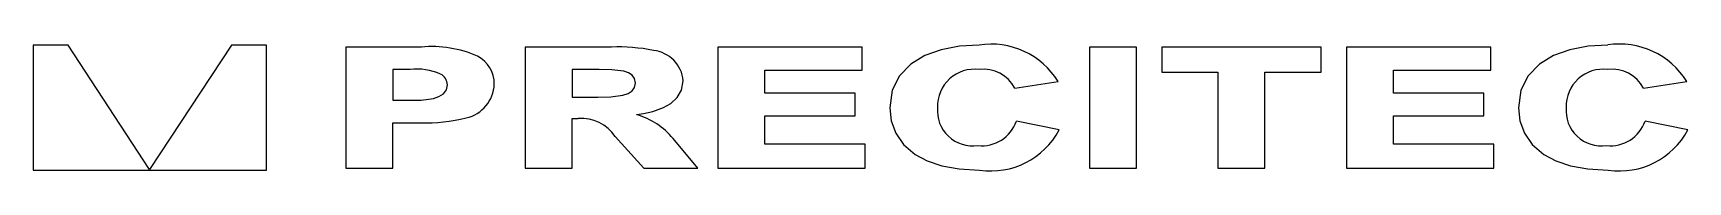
# Model space of a CAD drawing. Header units: millimetres. Extents: x 77.5 to 143.8, y 162.7 to 167.8.
import ezdxf

# ---------------------------------------------------------------- set-up
doc = ezdxf.new("R2010")
doc.units = ezdxf.units.MM
doc.linetypes.add('SLD-DURCHGEHEND', pattern=[0])
doc.layers.get('0').update_dxf_attribs({"linetype": 'CONTINUOUS'})

msp = doc.modelspace()

# ---------------------------------------------------------------- linework, layer by layer
at = {"color": 7, "linetype": 'SLD-DURCHGEHEND'}
for p, q in [((77.535, 167.743), (77.535, 162.736)), ((78.94, 167.743), (77.535, 167.743)), ((82.196, 162.752), (78.94, 167.743)), ((85.476, 167.743), (82.196, 162.752)), ((86.87, 167.743), (85.476, 167.743)), ((86.87, 162.736), (86.87, 167.743)), ((93.074, 167.661), (90.052, 167.661)), ((90.052, 167.661), (90.052, 162.817)), ((100.679, 167.661), (97.226, 167.661)), ((97.226, 167.661), (97.226, 162.817)), ((110.71, 167.661), (104.934, 167.661)), ((104.934, 167.661), (104.934, 162.817)), ((110.71, 166.734), (110.71, 167.661)), ((121.698, 167.661), (119.817, 167.661)), ((119.817, 167.661), (119.817, 162.817)), ((121.698, 162.817), (121.698, 167.661)), ((122.705, 167.661), (122.705, 166.66)), ((129.088, 167.661), (122.705, 167.661)), ((129.088, 166.66), (129.088, 167.661)), ((135.871, 167.661), (130.095, 167.661)), ((130.095, 167.661), (130.095, 162.817)), ((135.871, 166.734), (135.871, 167.661)), ((92.621, 166.761), (91.933, 166.761)), ((91.933, 166.761), (91.933, 165.53)), ((100.186, 166.761), (99.107, 166.761)), ((99.107, 166.761), (99.107, 165.659)), ((106.815, 166.734), (110.71, 166.734)), ((106.815, 165.808), (106.815, 166.734)), ((116.826, 166.017), (118.563, 166.281)), ((122.705, 166.66), (124.956, 166.66)), ((124.956, 166.66), (124.956, 162.817)), ((126.837, 166.66), (129.088, 166.66)), ((126.837, 162.817), (126.837, 166.66)), ((131.976, 166.734), (135.871, 166.734)), ((131.976, 165.808), (131.976, 166.734)), ((141.986, 166.017), (143.723, 166.281)), ((99.107, 165.659), (100.134, 165.659)), ((110.433, 165.808), (106.815, 165.808)), ((110.433, 164.908), (110.433, 165.808)), ((135.593, 165.808), (131.976, 165.808)), ((135.593, 164.908), (135.593, 165.808)), ((91.933, 165.53), (92.621, 165.53)), ((101.697, 164.948), (101.697, 164.962)), ((91.933, 164.63), (93.043, 164.63)), ((91.933, 162.817), (91.933, 164.63)), ((99.107, 164.806), (99.353, 164.806)), ((99.107, 162.817), (99.107, 164.806)), ((106.815, 164.908), (110.433, 164.908)), ((106.815, 163.771), (106.815, 164.908)), ((118.604, 164.346), (116.887, 164.698)), ((131.976, 164.908), (135.593, 164.908)), ((131.976, 163.771), (131.976, 164.908)), ((143.764, 164.346), (142.048, 164.698)), ((100.833, 164.082), (101.974, 162.817)), ((104.143, 162.817), (103.146, 163.994)), ((110.834, 163.771), (106.815, 163.771)), ((110.834, 162.817), (110.834, 163.771)), ((135.994, 163.771), (131.976, 163.771)), ((135.994, 162.817), (135.994, 163.771)), ((77.535, 162.736), (86.87, 162.736)), ((90.052, 162.817), (91.933, 162.817)), ((97.226, 162.817), (99.107, 162.817)), ((101.974, 162.817), (104.143, 162.817)), ((104.934, 162.817), (110.834, 162.817)), ((119.817, 162.817), (121.698, 162.817)), ((124.956, 162.817), (126.837, 162.817)), ((130.095, 162.817), (135.994, 162.817))]:
    msp.add_line(p, q, dxfattribs=at)
at = {"color": 7, "linetype": 'SLD-DURCHGEHEND', "flags": 128}
for points in [[(115.397, 167.743), (114.613, 167.696), (113.881, 167.556), (113.224, 167.317), (112.667, 166.979), (112.214, 166.512), (111.923, 165.929), (111.82, 165.226)], [(140.558, 167.743), (139.773, 167.696), (139.041, 167.556), (138.384, 167.317), (137.827, 166.979), (137.375, 166.512), (137.084, 165.929), (136.981, 165.226)], [(101.645, 166.22), (101.611, 166.399), (101.514, 166.533), (101.365, 166.629), (101.174, 166.694), (100.704, 166.753), (100.186, 166.761)], [(101.697, 164.962), (101.959, 164.999), (102.339, 165.082), (102.762, 165.234), (103.063, 165.405), (103.317, 165.635), (103.492, 165.933), (103.557, 166.308)], [(92.621, 165.53), (93.068, 165.54), (93.56, 165.607), (93.78, 165.68), (93.958, 165.79), (94.078, 165.943), (94.122, 166.146)], [(100.134, 165.659), (100.657, 165.669), (101.144, 165.734), (101.346, 165.802), (101.505, 165.901), (101.608, 166.039), (101.645, 166.22)], [(111.82, 165.226), (111.878, 164.708), (112.058, 164.21), (112.374, 163.752), (112.839, 163.355), (113.318, 163.099), (113.903, 162.904), (114.601, 162.78), (115.418, 162.736)], [(136.981, 165.226), (137.038, 164.708), (137.218, 164.21), (137.534, 163.752), (138, 163.355), (138.478, 163.099), (139.063, 162.904), (139.761, 162.78), (140.578, 162.736)]]:
    msp.add_lwpolyline(points, dxfattribs=at)
at = {"color": 7, "linetype": 'SLD-DURCHGEHEND'}
for centre, radius, start, end in [((93.487, 163.095), 4.585, 66.38124, 95.17888), ((100.948, 160.444), 7.222, 78.6864, 92.13284), ((115.871, 164.611), 3.167, 31.82469, 98.6104), ((141.032, 164.611), 3.168, 31.82563, 98.60946), ((94.75, 166.194), 1.242, 359.00414, 62.48641), ((102.215, 166.187), 1.348, 5.17012, 83.60233), ((92.898, 164.432), 2.346, 66.22791, 96.78839), ((93.605, 166.12), 0.517, 2.8327, 62.4687), ((115.212, 165.292), 1.481, 82.81531, 181.79711), ((115.572, 165.354), 1.418, 27.88201, 97.09266), ((140.372, 165.292), 1.481, 82.81586, 181.79274), ((140.733, 165.355), 1.417, 27.85914, 97.10819), ((94.553, 166.231), 1.441, 282.79893, 357.6695), ((100.914, 162.182), 2.875, 39.07746, 74.20364), ((115.143, 165.119), 1.417, 174.86894, 278.21109), ((140.304, 165.119), 1.417, 174.868, 278.21599), ((93.312, 170.744), 6.119, 267.47312, 284.76604), ((99.458, 163.145), 1.664, 34.26716, 93.6004), ((115.506, 165.167), 1.459, 263.69877, 341.23985), ((115.874, 165.791), 3.089, 261.5091, 332.11353), ((140.666, 165.167), 1.459, 263.70729, 341.2351), ((141.034, 165.791), 3.089, 261.50963, 332.113)]:
    msp.add_arc(centre, radius, start, end, dxfattribs=at)

doc.saveas('drawing.dxf')
